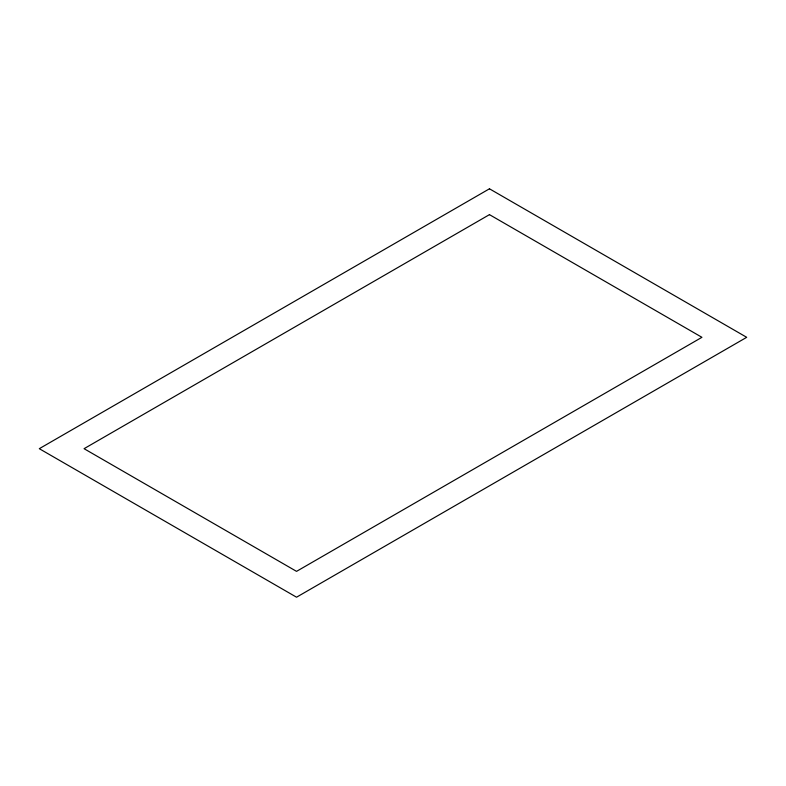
<?xml version="1.0" encoding="UTF-8"?>
<svg xmlns="http://www.w3.org/2000/svg" width="786" height="786" viewBox="0 0 786 786"><rect width="100%" height="100%" fill="white"/><g stroke="black" fill="none" stroke-linecap="round" stroke-linejoin="round"><path stroke-width="1.18" d="M489.462 188.797L39.3 448.688L296.538 597.203L746.7 337.312L489.462 188.797M489.462 214.637L84.063 448.688L296.538 571.363L701.937 337.312L489.462 214.637"/></g></svg>
